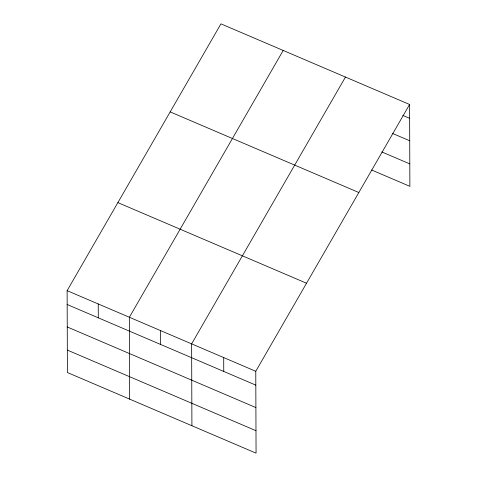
<?xml version="1.0" encoding="UTF-8"?>
<svg xmlns="http://www.w3.org/2000/svg" width="477" height="477" viewBox="0 0 477 477"><rect width="100%" height="100%" fill="white"/><g stroke="black" fill="none" stroke-linecap="round" stroke-linejoin="round"><path stroke-width="0.72" d="M409.594 104.469L255.773 371.279L256.06 453.15L67.406 372.531L67.12 290.66L220.94 23.85L409.594 104.469L409.88 186.34L371.666 170.009M283.195 50.455L129.374 317.265L129.661 399.136M345.455 77.059L191.629 343.869L191.915 425.74M402.821 115.41L409.642 118.326M392.66 133.482L409.719 140.769M381.827 151.936L409.803 163.891M170.182 111.898L358.835 192.517M117.879 202.612L306.532 283.231M67.12 290.66L255.773 371.279M67.168 304.517L255.821 385.136M67.245 326.966L255.899 407.579M67.329 350.088L255.982 430.707M223.701 357.577L223.749 371.434M160.505 330.567L160.552 344.424M98.244 303.962L98.298 317.819"/></g></svg>
